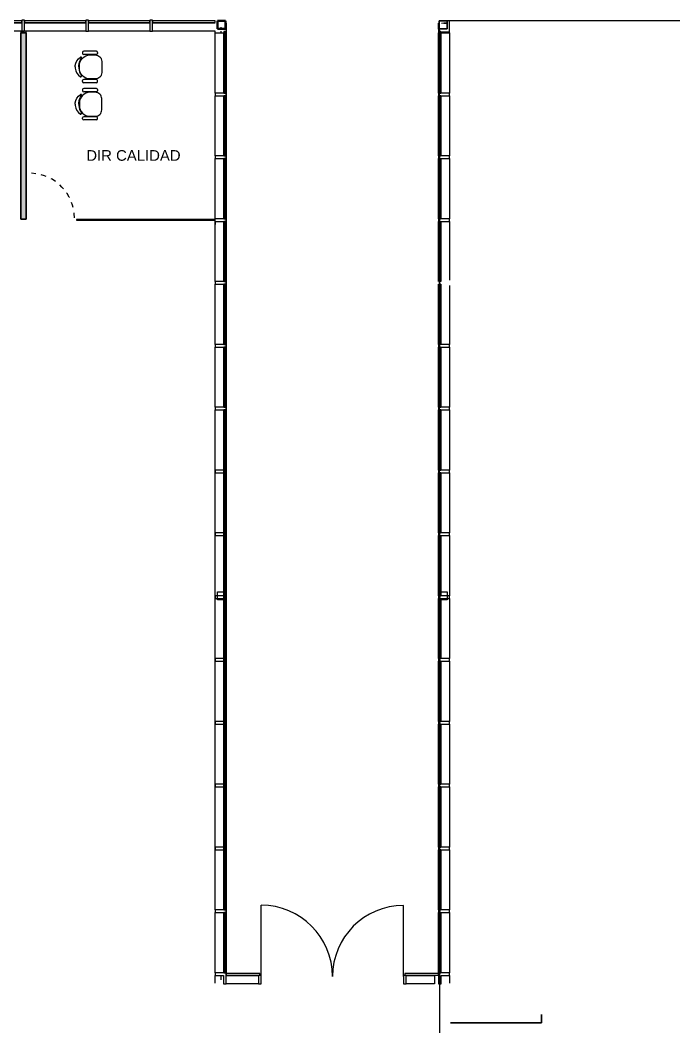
# Model space of a CAD drawing. Header units: millimetres. Extents: x 32.4 to 129.7, y 76.1 to 139.3.
# Drawn here: x 46.76 to 59.02, y 104.46 to 123.37 of the extents above; entities that cross this region are included whole.
import ezdxf

# ---------------------------------------------------------------- set-up
doc = ezdxf.new("R2010")
doc.units = ezdxf.units.MM
doc.linetypes.add('Hidden', pattern=[7.14375, 4.7625, -2.38125])
doc.linetypes.add('Hidden_2_', pattern=[0.007144, 0.004763, -0.002381])
doc.layers.add('A-WALL-FULL', color=7, linetype='Continuous', lineweight=13)
doc.layers.add('S-----TEP', color=7, linetype='Continuous', lineweight=9)
for name, color, linetype in [('HATCH LADRILLO COMUN', 7, 'Continuous'), ('Lineas Carpintería', 7, 'Continuous'), ('n carpinteria proyeccion', 7, 'Hidden'), ('n carpinteria vidrio', 7, 'Continuous'), ('n tabique', 7, 'Continuous'), ('Sectores', 3, 'Continuous')]:
    doc.layers.add(name, color=color, linetype=linetype)
doc.styles.add('MtXpl_Arial_Unicode_', font='ARIALUNI.ttf')

msp = doc.modelspace()

# ---------------------------------------------------------------- hatches: boundary and pattern name
at = {"layer": 'HATCH LADRILLO COMUN'}
msp.add_hatch(color=256, dxfattribs=at).paths.add_polyline_path([(46.869595, 123.130874), (46.869585, 119.635374), (46.769585, 119.635374), (46.769595, 123.130874)])

# ---------------------------------------------------------------- linework, layer by layer
at = {"ltscale": 10}
msp.add_line((128.387405, 123.360875), (54.617391, 123.360875), dxfattribs=at)
for p, q in [((47.929996, 122.766134), (47.929996, 122.746134)), ((48.189996, 122.786134), (47.949996, 122.786134)), ((48.189996, 122.726134), (47.949996, 122.726134)), ((48.209996, 122.766134), (48.209996, 122.746134)), ((47.929996, 122.216134), (47.929996, 122.236134)), ((48.189996, 122.256134), (47.949996, 122.256134)), ((48.189996, 122.196134), (47.949996, 122.196134)), ((48.209996, 122.216134), (48.209996, 122.236134)), ((47.929996, 122.066134), (47.929996, 122.046134)), ((48.189996, 122.086134), (47.949996, 122.086134)), ((48.189996, 122.026134), (47.949996, 122.026134)), ((48.209996, 122.066134), (48.209996, 122.046134)), ((47.929996, 121.516134), (47.929996, 121.536134)), ((48.189996, 121.556134), (47.949996, 121.556134)), ((48.189996, 121.496134), (47.949996, 121.496134)), ((48.209996, 121.516134), (48.209996, 121.536134))]:
    msp.add_line(p, q)
for points in [[(48.068595, 122.716134), (48.168595, 122.716134, -0.414214), (48.288595, 122.596134), (48.288595, 122.386134, -0.414214), (48.168595, 122.266134), (48.068595, 122.266134, -0.414214), (47.868595, 122.466134), (47.868595, 122.516134, -0.414214)], [(48.068595, 121.566134), (48.168595, 121.566134, 0.414214), (48.288595, 121.686134), (48.288595, 121.896134, 0.414214), (48.168595, 122.016134), (48.068595, 122.016134, 0.414214), (47.868595, 121.816134), (47.868595, 121.766134, 0.414214)]]:
    msp.add_lwpolyline(points, format="xyb", close=True)
for points in [[(47.788595, 122.491134), (47.788595, 122.516134, -0.207449), (47.88645, 122.675559)], [(47.858595, 122.491134), (47.858595, 122.516134, -0.178789), (47.909021, 122.652649)], [(47.788595, 122.491134), (47.788595, 122.466134, 0.207449), (47.88645, 122.30671)], [(47.858595, 122.491134), (47.858595, 122.466134, 0.178789), (47.909021, 122.32962)], [(47.788595, 121.791134), (47.788595, 121.816134, -0.207449), (47.88645, 121.975559)], [(47.858595, 121.791134), (47.858595, 121.816134, -0.178789), (47.909021, 121.952649)], [(47.788595, 121.791134), (47.788595, 121.766134, 0.207449), (47.88645, 121.60671)], [(47.858595, 121.791134), (47.858595, 121.766134, 0.178789), (47.909021, 121.62962)]]:
    msp.add_lwpolyline(points, format="xyb")
for centre, radius, start, end in [((47.949996, 122.766134), 0.02, 90, 180), ((47.949996, 122.746134), 0.02, 180, 270), ((48.189996, 122.766134), 0.02, 0, 90), ((48.189996, 122.746134), 0.02, 270, 0), ((47.894112, 122.660534), 0.016866, 332.127554, 117.020489), ((47.894112, 122.321735), 0.016866, 242.979511, 27.872446), ((47.949996, 122.236134), 0.02, 90, 180), ((47.949996, 122.216134), 0.02, 180, 270), ((48.189996, 122.236134), 0.02, 0, 90), ((48.189996, 122.216134), 0.02, 270, 0), ((47.894112, 121.960534), 0.016866, 332.127554, 117.020489), ((47.949996, 122.066134), 0.02, 90, 180), ((47.949996, 122.046134), 0.02, 180, 270), ((48.189996, 122.066134), 0.02, 0, 90), ((48.189996, 122.046134), 0.02, 270, 0), ((47.894112, 121.621735), 0.016866, 242.979511, 27.872446), ((47.949996, 121.536134), 0.02, 90, 180), ((47.949996, 121.516134), 0.02, 180, 270), ((48.189996, 121.536134), 0.02, 0, 90), ((48.189996, 121.516134), 0.02, 270, 0)]:
    msp.add_arc(centre, radius, start, end)
at = {"layer": 'A-WALL-FULL', "lineweight": 35}
for p, q in [((56.540316, 104.542442), (56.540316, 104.697217)), ((54.832964, 104.542442), (56.540316, 104.542442))]:
    msp.add_line(p, q, dxfattribs=at)
at = {"layer": 'Lineas Carpintería'}
for p, q in [((46.787691, 123.358375), (45.639691, 123.358375)), ((45.639691, 123.323375), (46.787691, 123.323375)), ((45.639691, 123.320875), (46.787691, 123.320875)), ((46.787691, 123.323375), (46.787691, 123.358375)), ((47.987691, 123.358375), (46.839691, 123.358375)), ((46.839691, 123.358375), (46.839691, 123.323375)), ((46.839691, 123.323375), (47.987691, 123.323375)), ((46.839691, 123.320875), (47.987691, 123.320875)), ((47.987691, 123.323375), (47.987691, 123.358375)), ((49.187691, 123.358375), (48.039691, 123.358375)), ((48.039691, 123.358375), (48.039691, 123.323375)), ((48.039691, 123.323375), (49.187691, 123.323375)), ((48.039691, 123.320875), (49.187691, 123.320875)), ((49.187691, 123.323375), (49.187691, 123.358375)), ((50.413691, 123.358375), (49.239691, 123.358375)), ((49.239691, 123.358375), (49.239691, 123.323375)), ((49.239691, 123.323375), (50.413691, 123.323375)), ((49.239691, 123.320875), (50.413691, 123.320875)), ((50.413691, 123.323375), (50.413691, 123.358375)), ((50.624691, 123.310875), (50.624691, 105.481375)), ((54.604691, 123.202875), (54.604691, 123.310875)), ((54.617391, 123.208475), (54.617391, 123.360875)), ((54.617391, 123.360875), (54.769791, 123.360875)), ((54.664691, 123.310875), (54.762658, 123.322117)), ((54.762672, 123.317163), (54.708057, 123.310875)), ((54.708057, 123.310875), (54.762691, 123.310875)), ((54.769791, 123.360875), (54.769791, 123.208475)), ((46.787691, 123.160875), (45.639691, 123.160875)), ((47.987691, 123.160875), (46.839691, 123.160875)), ((49.187691, 123.160875), (48.039691, 123.160875)), ((50.413691, 123.160875), (49.239691, 123.160875)), ((50.413691, 123.129375), (50.413691, 123.160875)), ((50.413691, 123.129375), (50.573691, 123.129375)), ((50.413691, 122.001375), (50.413691, 123.129375)), ((50.527441, 123.212875), (50.527441, 123.235875)), ((50.527441, 123.129375), (50.527441, 123.160875)), ((50.573691, 123.129375), (50.573691, 122.001375)), ((50.611191, 123.155375), (50.576191, 123.155375)), ((50.576191, 123.155375), (50.576191, 122.001375)), ((50.611191, 122.001375), (50.611191, 123.155375)), ((54.604691, 122.001375), (54.604691, 123.129375)), ((54.652191, 123.155375), (54.617191, 123.155375)), ((54.617191, 123.155375), (54.617191, 122.001375)), ((54.769791, 123.208475), (54.617391, 123.208475)), ((54.652191, 122.001375), (54.652191, 123.155375)), ((54.654691, 123.129375), (54.814691, 123.129375)), ((54.654691, 122.001375), (54.654691, 123.129375)), ((54.814691, 123.129375), (54.814691, 122.001375)), ((50.413691, 120.821375), (50.413691, 121.949375)), ((50.573691, 121.949375), (50.573691, 120.821375)), ((50.576191, 122.001375), (50.611191, 122.001375)), ((50.611191, 121.949375), (50.576191, 121.949375)), ((50.576191, 121.949375), (50.576191, 120.821375)), ((50.611191, 120.821375), (50.611191, 121.949375)), ((54.604691, 120.821375), (54.604691, 121.949375)), ((54.617191, 122.001375), (54.652191, 122.001375)), ((54.652191, 121.949375), (54.617191, 121.949375)), ((54.617191, 121.949375), (54.617191, 120.821375)), ((54.652191, 120.821375), (54.652191, 121.949375)), ((54.654691, 120.821375), (54.654691, 121.949375)), ((54.814691, 121.949375), (54.814691, 120.821375)), ((50.576191, 120.821375), (50.611191, 120.821375)), ((54.617191, 120.821375), (54.652191, 120.821375)), ((50.413691, 119.641375), (50.413691, 120.769375)), ((50.573691, 120.769375), (50.573691, 119.641375)), ((50.611191, 120.769375), (50.576191, 120.769375)), ((50.576191, 120.769375), (50.576191, 119.641375)), ((50.611191, 119.641375), (50.611191, 120.769375)), ((54.604691, 119.641375), (54.604691, 120.769375)), ((54.652191, 120.769375), (54.617191, 120.769375)), ((54.617191, 120.769375), (54.617191, 119.641375)), ((54.652191, 119.641375), (54.652191, 120.769375)), ((54.654691, 119.641375), (54.654691, 120.769375)), ((54.814691, 120.769375), (54.814691, 119.641375)), ((50.413691, 118.461375), (50.413691, 119.589375)), ((50.573691, 119.589375), (50.573691, 118.461375)), ((50.576191, 119.641375), (50.611191, 119.641375)), ((50.611191, 119.589375), (50.576191, 119.589375)), ((50.576191, 119.589375), (50.576191, 118.461375)), ((50.611191, 118.461375), (50.611191, 119.589375)), ((54.604691, 118.461375), (54.604691, 119.589375)), ((54.617191, 119.641375), (54.652191, 119.641375)), ((54.652191, 119.589375), (54.617191, 119.589375)), ((54.617191, 119.589375), (54.617191, 118.461375)), ((54.652191, 118.461375), (54.652191, 119.589375)), ((54.654691, 118.461375), (54.654691, 119.589375)), ((54.814691, 119.589375), (54.814691, 118.485375)), ((50.413691, 117.281375), (50.413691, 118.409375)), ((50.573691, 118.409375), (50.573691, 117.281375)), ((50.576191, 118.461375), (50.611191, 118.461375)), ((50.611191, 118.409375), (50.576191, 118.409375)), ((50.576191, 118.409375), (50.576191, 117.281375)), ((50.611191, 117.281375), (50.611191, 118.409375)), ((54.604691, 117.281375), (54.604691, 118.409375)), ((54.617191, 118.461375), (54.652191, 118.461375)), ((54.652191, 118.409375), (54.617191, 118.409375)), ((54.617191, 118.409375), (54.617191, 117.281375)), ((54.652191, 117.281375), (54.652191, 118.409375)), ((54.654691, 117.281375), (54.654691, 118.409375)), ((54.814691, 118.385375), (54.814691, 117.281375)), ((50.413691, 116.101375), (50.413691, 117.229375)), ((50.573691, 117.229375), (50.573691, 116.101375)), ((50.576191, 117.281375), (50.611191, 117.281375)), ((50.611191, 117.229375), (50.576191, 117.229375)), ((50.576191, 117.229375), (50.576191, 116.101375)), ((50.611191, 116.101375), (50.611191, 117.229375)), ((54.604691, 116.101375), (54.604691, 117.229375)), ((54.617191, 117.281375), (54.652191, 117.281375)), ((54.652191, 117.229375), (54.617191, 117.229375)), ((54.617191, 117.229375), (54.617191, 116.101375)), ((54.652191, 116.101375), (54.652191, 117.229375)), ((54.654691, 116.101375), (54.654691, 117.229375)), ((54.814691, 117.229375), (54.814691, 116.101375)), ((50.576191, 116.101375), (50.611191, 116.101375)), ((54.617191, 116.101375), (54.652191, 116.101375)), ((50.413691, 114.921375), (50.413691, 116.049375)), ((50.573691, 116.049375), (50.573691, 114.921375)), ((50.573691, 115.987216), (50.573691, 106.661375)), ((50.611191, 116.049375), (50.576191, 116.049375)), ((50.576191, 116.049375), (50.576191, 114.921375)), ((50.576191, 115.989716), (50.576191, 106.661375)), ((50.611191, 114.921375), (50.611191, 116.049375)), ((50.611191, 106.661375), (50.611191, 116.024716)), ((54.604691, 114.921375), (54.604691, 116.049375)), ((54.652191, 116.049375), (54.617191, 116.049375)), ((54.617191, 116.049375), (54.617191, 114.921375)), ((54.652191, 114.921375), (54.652191, 116.049375)), ((54.654691, 114.921375), (54.654691, 116.049375)), ((54.814691, 116.049375), (54.814691, 114.921375)), ((50.413691, 106.661375), (50.413691, 115.827216)), ((50.413691, 113.741375), (50.413691, 114.869375)), ((50.573691, 114.869375), (50.573691, 113.741375)), ((50.576191, 114.921375), (50.611191, 114.921375)), ((50.611191, 114.869375), (50.576191, 114.869375)), ((50.576191, 114.869375), (50.576191, 113.741375)), ((50.611191, 113.741375), (50.611191, 114.869375)), ((54.604691, 113.741375), (54.604691, 114.869375)), ((54.617191, 114.921375), (54.652191, 114.921375)), ((54.652191, 114.869375), (54.617191, 114.869375)), ((54.617191, 114.869375), (54.617191, 113.741375)), ((54.652191, 113.741375), (54.652191, 114.869375)), ((54.654691, 113.741375), (54.654691, 114.869375)), ((54.814691, 114.869375), (54.814691, 113.741375)), ((50.413691, 112.561375), (50.413691, 113.689375)), ((50.573691, 113.689375), (50.573691, 112.561375)), ((50.576191, 113.741375), (50.611191, 113.741375)), ((50.611191, 113.689375), (50.576191, 113.689375)), ((50.576191, 113.689375), (50.576191, 112.561375)), ((50.611191, 112.561375), (50.611191, 113.689375)), ((54.604691, 112.561375), (54.604691, 113.689375)), ((54.617191, 113.741375), (54.652191, 113.741375)), ((54.652191, 113.689375), (54.617191, 113.689375)), ((54.617191, 113.689375), (54.617191, 112.561375)), ((54.652191, 112.561375), (54.652191, 113.689375)), ((54.654691, 112.561375), (54.654691, 113.689375)), ((54.814691, 113.689375), (54.814691, 112.561375)), ((50.573691, 112.955442), (50.576191, 112.955442)), ((50.611191, 112.955442), (50.624691, 112.955442)), ((54.604691, 112.955442), (54.617191, 112.955442)), ((54.652191, 112.955442), (54.654691, 112.955442)), ((50.413691, 111.381375), (50.413691, 112.509375)), ((50.459091, 112.63544), (50.611491, 112.63544)), ((50.459091, 112.48304), (50.459091, 112.63544)), ((50.573691, 112.509375), (50.573691, 111.381375)), ((50.576191, 112.561375), (50.611191, 112.561375)), ((50.611191, 112.509375), (50.576191, 112.509375)), ((50.576191, 112.509375), (50.576191, 111.381375)), ((50.611191, 111.381375), (50.611191, 112.509375)), ((50.611491, 112.63544), (50.611491, 112.48304)), ((54.604691, 111.381375), (54.604691, 112.509375)), ((54.617191, 112.561375), (54.652191, 112.561375)), ((54.652191, 112.509375), (54.617191, 112.509375)), ((54.617191, 112.509375), (54.617191, 111.381375)), ((54.617391, 112.48304), (54.617391, 112.63544)), ((54.617391, 112.63544), (54.769791, 112.63544)), ((54.652191, 111.381375), (54.652191, 112.509375)), ((54.654691, 111.381375), (54.654691, 112.509375)), ((54.769791, 112.63544), (54.769791, 112.48304)), ((54.814691, 112.509375), (54.814691, 111.381375)), ((50.611491, 112.48304), (50.459091, 112.48304)), ((54.769791, 112.48304), (54.617391, 112.48304)), ((50.576191, 112.155442), (50.573691, 112.155442)), ((50.624691, 112.155442), (50.611191, 112.155442)), ((54.617191, 112.155442), (54.604691, 112.155442)), ((54.654691, 112.155442), (54.652191, 112.155442)), ((50.576191, 111.381375), (50.611191, 111.381375)), ((54.617191, 111.381375), (54.652191, 111.381375)), ((50.413691, 110.201375), (50.413691, 111.329375)), ((50.573691, 111.329375), (50.573691, 110.201375)), ((50.611191, 111.329375), (50.576191, 111.329375)), ((50.576191, 111.329375), (50.576191, 110.201375)), ((50.611191, 110.201375), (50.611191, 111.329375)), ((54.604691, 110.201375), (54.604691, 111.329375)), ((54.652191, 111.329375), (54.617191, 111.329375)), ((54.617191, 111.329375), (54.617191, 110.201375)), ((54.652191, 110.201375), (54.652191, 111.329375)), ((54.654691, 110.201375), (54.654691, 111.329375)), ((54.814691, 111.329375), (54.814691, 110.201375)), ((50.413691, 109.021375), (50.413691, 110.149375)), ((50.573691, 110.149375), (50.573691, 109.021375)), ((50.576191, 110.201375), (50.611191, 110.201375)), ((50.611191, 110.149375), (50.576191, 110.149375)), ((50.576191, 110.149375), (50.576191, 109.021375)), ((50.611191, 109.021375), (50.611191, 110.149375)), ((54.604691, 109.021375), (54.604691, 110.149375)), ((54.617191, 110.201375), (54.652191, 110.201375)), ((54.652191, 110.149375), (54.617191, 110.149375)), ((54.617191, 110.149375), (54.617191, 109.021375)), ((54.652191, 109.021375), (54.652191, 110.149375)), ((54.654691, 109.021375), (54.654691, 110.149375)), ((54.814691, 110.149375), (54.814691, 109.021375)), ((50.413691, 107.841375), (50.413691, 108.969375)), ((50.573691, 108.969375), (50.573691, 107.841375)), ((50.576191, 109.021375), (50.611191, 109.021375)), ((50.611191, 108.969375), (50.576191, 108.969375)), ((50.576191, 108.969375), (50.576191, 107.841375)), ((50.611191, 107.841375), (50.611191, 108.969375)), ((54.604691, 107.841375), (54.604691, 108.969375)), ((54.617191, 109.021375), (54.652191, 109.021375)), ((54.652191, 108.969375), (54.617191, 108.969375)), ((54.617191, 108.969375), (54.617191, 107.841375)), ((54.652191, 107.841375), (54.652191, 108.969375)), ((54.654691, 107.841375), (54.654691, 108.969375)), ((54.814691, 108.969375), (54.814691, 107.841375)), ((50.576191, 107.841375), (50.611191, 107.841375)), ((50.611191, 107.789375), (50.576191, 107.789375)), ((54.604691, 106.661375), (54.604691, 107.789375)), ((54.617191, 107.841375), (54.652191, 107.841375)), ((54.652191, 107.789375), (54.617191, 107.789375)), ((54.617191, 107.789375), (54.617191, 106.661375)), ((54.652191, 106.661375), (54.652191, 107.789375)), ((54.654691, 106.661375), (54.654691, 107.789375)), ((54.814691, 107.789375), (54.814691, 106.661375)), ((50.576191, 106.661375), (50.611191, 106.661375)), ((51.280191, 105.411925), (51.280191, 106.7491)), ((53.948191, 105.411925), (53.948191, 106.74275)), ((54.617191, 106.661375), (54.652191, 106.661375)), ((50.413691, 105.481375), (50.413691, 106.609375)), ((50.573691, 106.609375), (50.573691, 105.481375)), ((50.611191, 106.609375), (50.576191, 106.609375)), ((50.576191, 106.609375), (50.576191, 105.481375)), ((50.611191, 105.481375), (50.611191, 106.609375)), ((54.604691, 105.481375), (54.604691, 106.609375)), ((54.652191, 106.609375), (54.617191, 106.609375)), ((54.617191, 106.609375), (54.617191, 105.481375)), ((54.652191, 105.481375), (54.652191, 106.609375)), ((54.654691, 105.481375), (54.654691, 106.609375)), ((54.814691, 106.609375), (54.814691, 105.481375)), ((50.413691, 105.285442), (50.413691, 105.429375)), ((50.527441, 105.346371), (50.527441, 105.429375)), ((50.576191, 105.481375), (50.611191, 105.481375)), ((51.254191, 105.468875), (50.623691, 105.468875)), ((50.623691, 105.468875), (50.623691, 105.433875)), ((50.623691, 105.433875), (51.254191, 105.433875)), ((50.623691, 105.431375), (51.228191, 105.431375)), ((51.254191, 105.433875), (51.254191, 105.468875)), ((54.604691, 105.468875), (53.974191, 105.468875)), ((53.974191, 105.468875), (53.974191, 105.433875)), ((53.974191, 105.433875), (54.604691, 105.433875)), ((54.000191, 105.431375), (54.528691, 105.431375)), ((54.528691, 105.431375), (54.528691, 105.271375)), ((54.814691, 105.481375), (54.604691, 105.481375)), ((54.604691, 105.481375), (54.604691, 105.271375)), ((54.604691, 105.433875), (54.604691, 105.468875)), ((54.617191, 105.481375), (54.652191, 105.481375)), ((54.656691, 105.271375), (54.656691, 105.429375)), ((54.656691, 105.429375), (54.814691, 105.429375)), ((54.814691, 105.429375), (54.814691, 105.481375)), ((54.814691, 105.429375), (54.814691, 105.285442)), ((51.228191, 105.271375), (50.623691, 105.271375)), ((54.528691, 105.271375), (54.000191, 105.271375)), ((54.604691, 105.271375), (54.656691, 105.271375))]:
    msp.add_line(p, q, dxfattribs=at)
at = {"layer": 'Lineas Carpintería', "extrusion": (0, 0, -1)}
for p, q in [((46.839691, 123.370875), (46.787691, 123.370875)), ((46.787691, 123.370875), (46.787691, 123.160875)), ((46.839691, 123.160875), (46.839691, 123.370875)), ((48.039691, 123.370875), (47.987691, 123.370875)), ((47.987691, 123.370875), (47.987691, 123.160875)), ((48.039691, 123.160875), (48.039691, 123.370875)), ((49.239691, 123.370875), (49.187691, 123.370875)), ((49.187691, 123.370875), (49.187691, 123.160875)), ((49.239691, 123.160875), (49.239691, 123.370875)), ((54.814691, 123.360875), (54.762691, 123.360875)), ((54.762691, 123.360875), (54.762691, 123.202875)), ((54.814691, 123.150875), (54.814691, 123.360875)), ((56.241905, 123.360875), (56.189905, 123.360875)), ((57.441905, 123.360875), (57.389905, 123.360875)), ((58.641905, 123.360875), (58.589905, 123.360875)), ((46.787691, 123.160875), (46.839691, 123.160875)), ((47.987691, 123.160875), (48.039691, 123.160875)), ((49.187691, 123.160875), (49.239691, 123.160875)), ((54.604691, 123.202875), (54.604691, 123.150875)), ((54.762691, 123.202875), (54.604691, 123.202875)), ((54.604691, 123.150875), (54.814691, 123.150875)), ((54.604691, 123.150875), (54.604691, 123.129375)), ((54.604691, 123.129375), (54.617191, 123.129375)), ((54.652191, 123.129375), (54.814691, 123.129375)), ((54.814691, 123.129375), (54.814691, 123.150875)), ((50.623691, 122.001375), (50.413691, 122.001375)), ((50.413691, 122.001375), (50.413691, 121.949375)), ((50.413691, 121.949375), (50.623691, 121.949375)), ((50.623691, 121.949375), (50.623691, 122.001375)), ((54.814691, 122.001375), (54.604691, 122.001375)), ((54.604691, 122.001375), (54.604691, 121.949375)), ((54.604691, 121.949375), (54.814691, 121.949375)), ((54.814691, 121.949375), (54.814691, 122.001375)), ((50.623691, 120.821375), (50.413691, 120.821375)), ((50.413691, 120.821375), (50.413691, 120.769375)), ((50.623691, 120.769375), (50.623691, 120.821375)), ((54.814691, 120.821375), (54.604691, 120.821375)), ((54.604691, 120.821375), (54.604691, 120.769375)), ((54.814691, 120.769375), (54.814691, 120.821375)), ((50.413691, 120.769375), (50.623691, 120.769375)), ((54.604691, 120.769375), (54.814691, 120.769375)), ((50.413689, 119.589374), (50.413689, 119.641374)), ((50.623691, 119.641375), (50.413691, 119.641375)), ((50.413691, 119.589375), (50.623691, 119.589375)), ((50.413691, 119.587307), (50.413691, 119.535307)), ((50.623691, 119.589375), (50.623691, 119.641375)), ((54.814691, 119.641375), (54.604691, 119.641375)), ((54.604691, 119.641375), (54.604691, 119.589375)), ((54.604691, 119.589375), (54.814691, 119.589375)), ((54.814691, 119.589375), (54.814691, 119.641375)), ((50.623691, 118.461375), (50.413691, 118.461375)), ((50.413691, 118.461375), (50.413691, 118.409375)), ((50.413691, 118.409375), (50.623691, 118.409375)), ((50.623691, 118.409375), (50.623691, 118.461375)), ((50.623691, 117.281375), (50.413691, 117.281375)), ((50.413691, 117.281375), (50.413691, 117.229375)), ((50.413691, 117.229375), (50.623691, 117.229375)), ((50.623691, 117.229375), (50.623691, 117.281375)), ((54.814691, 117.281375), (54.604691, 117.281375)), ((54.604691, 117.281375), (54.604691, 117.229375)), ((54.604691, 117.229375), (54.814691, 117.229375)), ((54.814691, 117.229375), (54.814691, 117.281375)), ((50.623691, 116.101375), (50.413691, 116.101375)), ((50.413691, 116.101375), (50.413691, 116.049375)), ((50.623691, 116.049375), (50.623691, 116.101375)), ((54.814691, 116.101375), (54.604691, 116.101375)), ((54.604691, 116.101375), (54.604691, 116.049375)), ((54.814691, 116.049375), (54.814691, 116.101375)), ((50.413691, 116.049375), (50.623691, 116.049375)), ((54.604691, 116.049375), (54.814691, 116.049375)), ((50.623691, 114.921375), (50.413691, 114.921375)), ((50.413691, 114.921375), (50.413691, 114.869375)), ((50.413691, 114.869375), (50.623691, 114.869375)), ((50.623691, 114.869375), (50.623691, 114.921375)), ((54.814691, 114.921375), (54.604691, 114.921375)), ((54.604691, 114.921375), (54.604691, 114.869375)), ((54.604691, 114.869375), (54.814691, 114.869375)), ((54.814691, 114.869375), (54.814691, 114.921375)), ((50.623691, 113.741375), (50.413691, 113.741375)), ((50.413691, 113.741375), (50.413691, 113.689375)), ((50.413691, 113.689375), (50.623691, 113.689375)), ((50.623691, 113.689375), (50.623691, 113.741375)), ((54.814691, 113.741375), (54.604691, 113.741375)), ((54.604691, 113.741375), (54.604691, 113.689375)), ((54.604691, 113.689375), (54.814691, 113.689375)), ((54.814691, 113.689375), (54.814691, 113.741375)), ((50.623691, 112.561375), (50.413691, 112.561375)), ((50.413691, 112.561375), (50.413691, 112.509375)), ((50.413691, 112.509375), (50.623691, 112.509375)), ((50.623691, 112.509375), (50.623691, 112.561375)), ((54.814691, 112.561375), (54.604691, 112.561375)), ((54.604691, 112.561375), (54.604691, 112.509375)), ((54.604691, 112.509375), (54.814691, 112.509375)), ((54.814691, 112.509375), (54.814691, 112.561375)), ((50.623691, 111.381375), (50.413691, 111.381375)), ((50.413691, 111.381375), (50.413691, 111.329375)), ((50.623691, 111.329375), (50.623691, 111.381375)), ((54.814691, 111.381375), (54.604691, 111.381375)), ((54.604691, 111.381375), (54.604691, 111.329375)), ((54.814691, 111.329375), (54.814691, 111.381375)), ((50.413691, 111.329375), (50.623691, 111.329375)), ((54.604691, 111.329375), (54.814691, 111.329375)), ((50.623691, 110.201375), (50.413691, 110.201375)), ((50.413691, 110.201375), (50.413691, 110.149375)), ((50.413691, 110.149375), (50.623691, 110.149375)), ((50.623691, 110.149375), (50.623691, 110.201375)), ((54.814691, 110.201375), (54.604691, 110.201375)), ((54.604691, 110.201375), (54.604691, 110.149375)), ((54.604691, 110.149375), (54.814691, 110.149375)), ((54.814691, 110.149375), (54.814691, 110.201375)), ((50.623691, 109.021375), (50.413691, 109.021375)), ((50.413691, 109.021375), (50.413691, 108.969375)), ((50.413691, 108.969375), (50.623691, 108.969375)), ((50.623691, 108.969375), (50.623691, 109.021375)), ((54.814691, 109.021375), (54.604691, 109.021375)), ((54.604691, 109.021375), (54.604691, 108.969375)), ((54.604691, 108.969375), (54.814691, 108.969375)), ((54.814691, 108.969375), (54.814691, 109.021375)), ((50.623691, 107.841375), (50.413691, 107.841375)), ((50.413691, 107.841375), (50.413691, 107.789375)), ((50.413691, 107.789375), (50.623691, 107.789375)), ((50.623691, 107.789375), (50.623691, 107.841375)), ((54.814691, 107.841375), (54.604691, 107.841375)), ((54.604691, 107.841375), (54.604691, 107.789375)), ((54.604691, 107.789375), (54.814691, 107.789375)), ((54.814691, 107.789375), (54.814691, 107.841375)), ((50.623691, 106.661375), (50.413691, 106.661375)), ((50.413691, 106.661375), (50.413691, 106.609375)), ((50.623691, 106.609375), (50.623691, 106.661375)), ((54.814691, 106.661375), (54.604691, 106.661375)), ((54.604691, 106.661375), (54.604691, 106.609375)), ((54.814691, 106.609375), (54.814691, 106.661375)), ((50.413691, 106.609375), (50.623691, 106.609375)), ((54.604691, 106.609375), (54.814691, 106.609375)), ((50.413691, 105.481375), (50.413691, 105.429375)), ((50.623691, 105.481375), (50.413691, 105.481375)), ((50.413691, 105.429375), (50.571691, 105.429375)), ((50.571691, 105.429375), (50.571691, 105.271375)), ((50.623691, 105.271375), (50.623691, 105.481375)), ((51.280191, 105.431375), (51.228191, 105.431375)), ((51.228191, 105.431375), (51.228191, 105.271375)), ((51.280191, 105.271375), (51.280191, 105.431375)), ((54.000191, 105.431375), (53.948191, 105.431375)), ((53.948191, 105.431375), (53.948191, 105.271375)), ((54.000191, 105.271375), (54.000191, 105.431375)), ((50.571691, 105.271375), (50.623691, 105.271375)), ((51.228191, 105.271375), (51.280191, 105.271375)), ((53.948191, 105.271375), (54.000191, 105.271375))]:
    msp.add_line(p, q, dxfattribs=at)
at = {"layer": 'Lineas Carpintería'}
for centre, radius, start, end in [((51.280191, 105.411925), 1.337175, 0, 90), ((53.948191, 105.411925), 1.330825, 90, 180)]:
    msp.add_arc(centre, radius, start, end, dxfattribs=at)
at = {"layer": 'n carpinteria proyeccion', "linetype": 'Hidden_2_'}
msp.add_arc((46.934585, 119.655375), 0.84, 0, 87.452682, dxfattribs=at)
at = {"layer": 'n carpinteria vidrio'}
for p, q in [((54.617391, 123.360875), (54.624046, 102.722449)), ((46.869595, 123.160875), (46.769595, 123.160875)), ((46.769595, 123.160875), (46.769595, 123.130875)), ((46.769595, 123.130875), (46.869595, 123.130875)), ((46.869595, 123.130875), (46.869595, 123.160875)), ((50.413689, 119.625375), (47.814585, 119.625375)), ((47.814585, 119.625375), (47.814585, 119.615375)), ((47.814585, 119.615375), (50.413689, 119.615375)), ((50.413689, 119.615375), (50.413689, 119.625375))]:
    msp.add_line(p, q, dxfattribs=at)
at = {"layer": 'n tabique'}
for p, q in [((46.769585, 119.635375), (46.769595, 123.130875)), ((46.769595, 123.130875), (46.769585, 119.635375)), ((46.769595, 123.130875), (46.869595, 123.130875)), ((46.869595, 123.130875), (46.769595, 123.130875)), ((46.869595, 123.130875), (46.869585, 119.635375)), ((46.869585, 119.635375), (46.869595, 123.130875)), ((46.869585, 119.635375), (46.769585, 119.635375)), ((46.769585, 119.635375), (46.869585, 119.635375))]:
    msp.add_line(p, q, dxfattribs=at)
at = {"layer": 'S-----TEP', "lineweight": 50}
for p, q in [((50.459091, 123.360875), (50.611491, 123.360875)), ((50.459091, 123.208475), (50.459091, 123.360875)), ((50.611491, 123.360875), (50.611491, 123.208475)), ((50.611491, 123.208475), (50.459091, 123.208475))]:
    msp.add_line(p, q, dxfattribs=at)

# ---------------------------------------------------------------- texts
at = {"layer": 'Sectores', "style": 'MtXpl_Arial_Unicode_'}
msp.add_text('DIR CALIDAD', height=0.2, dxfattribs=at).set_placement((47.998157, 120.729605))

doc.saveas('drawing.dxf')
